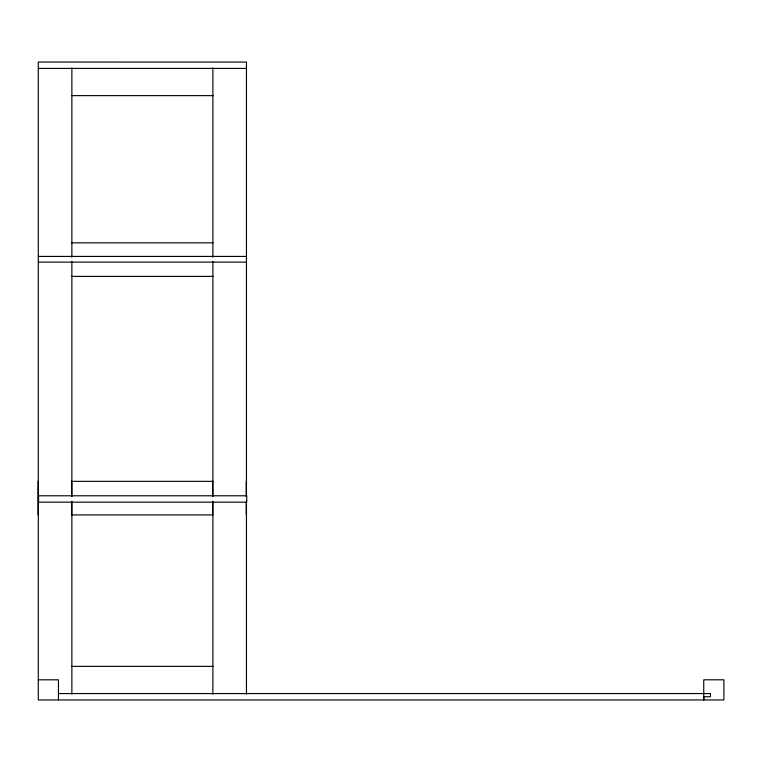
<?xml version="1.0" encoding="UTF-8"?>
<svg xmlns="http://www.w3.org/2000/svg" width="762" height="762" viewBox="0 0 762 762"><rect width="100%" height="100%" fill="white"/><g stroke="black" fill="none" stroke-linecap="round" stroke-linejoin="round"><path stroke-width="1.14" d="M38.3 68.418L246.459 68.418M71.609 95.631L213.15 95.631M71.609 242.83L213.15 242.83M38.3 256.423L246.459 256.423M38.3 262.128L246.459 262.128M71.609 276.406L213.15 276.406M71.409 481.346L212.95 481.346M71.409 514.922L212.95 514.922M71.609 666.369L213.15 666.369M38.3 679.818L58.445 679.818L58.445 699.964M58.445 693.563L710.47 693.563L710.47 696.754L703.755 696.754L703.755 699.945L703.755 679.799L723.9 679.799L723.9 699.945L38.3 699.945L38.3 62.036L246.459 62.055L246.459 496.443M246.459 501.196L246.459 694.153M246.25 481.346L246.25 496.405M246.25 502.187L246.25 514.922M212.884 67.847L212.884 257.232M212.884 261.356L212.884 496.443M212.884 501.196L212.884 694.153M212.684 481.346L212.684 496.405M212.684 502.187L212.684 514.922M71.876 67.847L71.876 257.213M71.876 261.356L71.876 496.424M71.876 501.186L71.876 694.153M71.676 481.346L71.676 496.405M71.676 502.187L71.676 514.922M38.1 481.346L38.1 514.922M246.726 495.786L38.567 495.786L38.567 502.168L246.726 502.168L246.726 495.786"/></g></svg>
